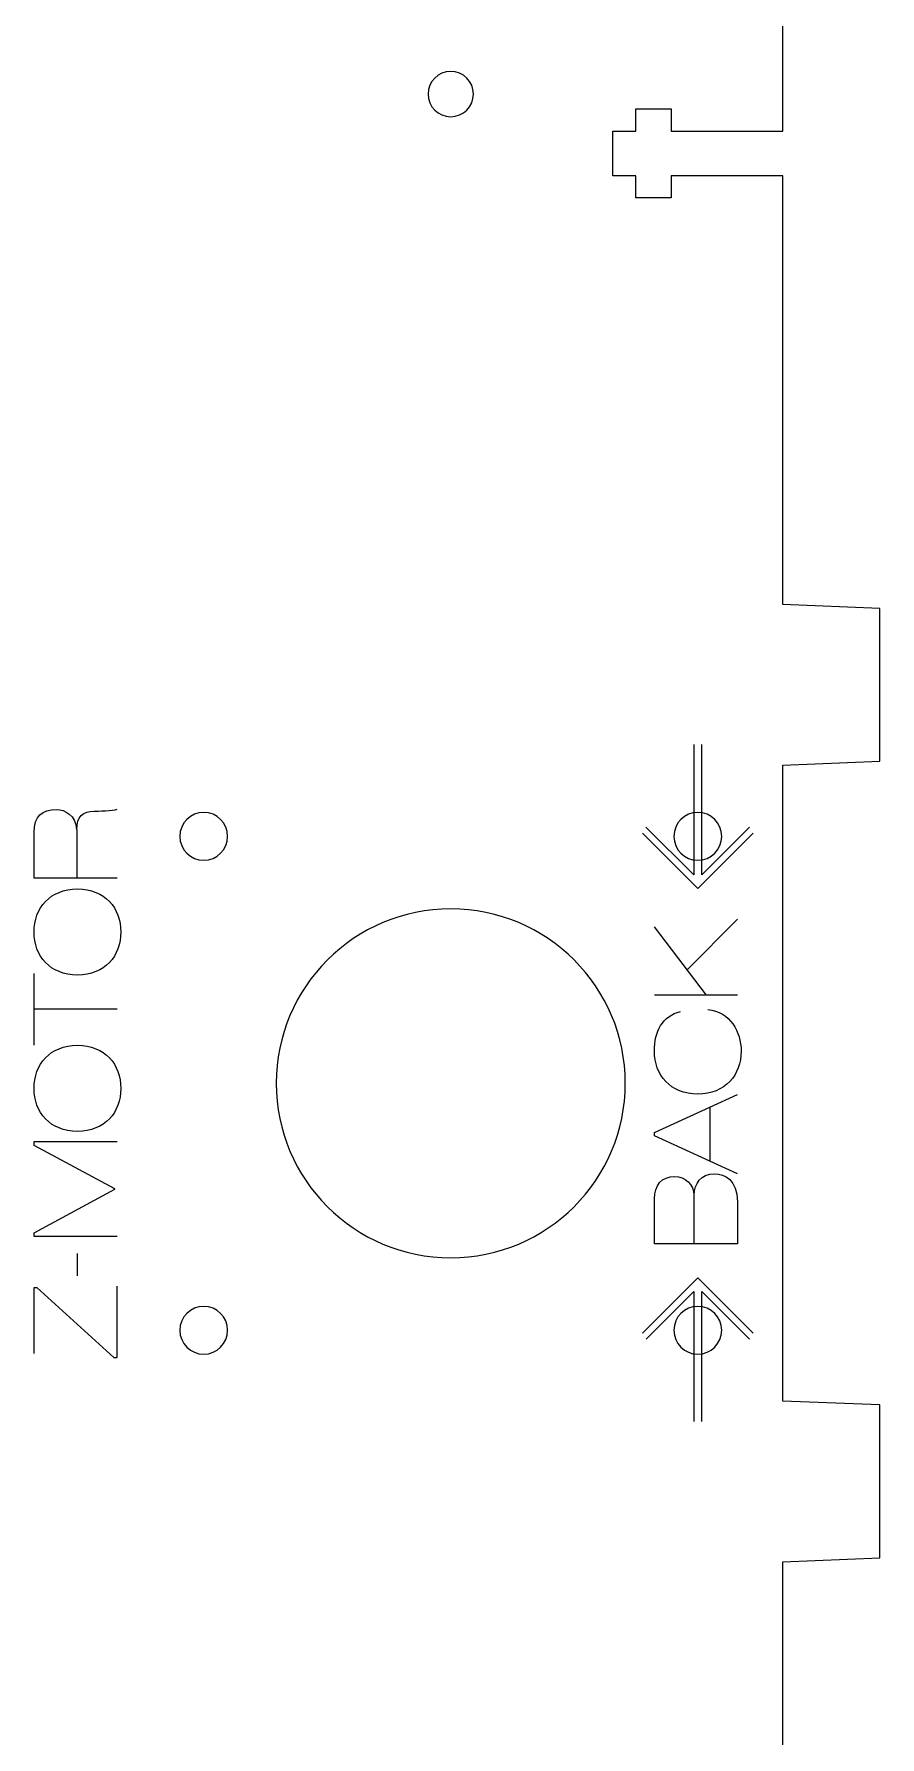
# Model space of a CAD drawing. Extents: x 16 to 1660, y 62 to 1240.
# Drawn here: x 544.5 to 586.9, y 859.4 to 944.9 of the extents above; entities that cross this region are included whole.
import ezdxf

# ---------------------------------------------------------------- set-up
doc = ezdxf.new("R2010")
doc.units = 0
doc.layers.get('0').update_dxf_attribs({"linetype": 'CONTINUOUS'})

msp = doc.modelspace()

# ---------------------------------------------------------------- linework, layer by layer
at = {"color": 7}
for points in [[(582.060191, 846.598369), (582.060191, 868.182724), (586.932193, 868.38282), (586.932193, 876.062933), (582.060191, 876.263029), (582.060191, 908.183209), (586.932193, 908.383304), (586.932193, 916.062571), (582.060191, 916.262667), (582.060191, 937.786062), (576.446227, 937.786062), (576.446227, 936.666487), (574.686289, 936.666487), (574.686289, 937.786062), (573.531718, 937.786062), (573.531718, 940.026624), (574.686289, 940.026624), (574.686289, 941.146482), (576.446227, 941.146482), (576.446227, 940.026624), (582.060191, 940.026624), (582.060191, 940.431331), (582.060473, 961.597716)], [(565.387913, 943.024671), (565.387913, 943.024671)], [(577.58838, 909.219529), (577.58838, 902.679876), (575.187798, 905.080458)], [(580.380404, 905.072273), (577.988571, 902.681287), (577.988571, 909.219811)], [(548.640847, 902.514211), (544.471013, 902.514211), (544.471013, 904.809242)], [(546.60292, 904.96644), (546.614209, 904.960796)], [(546.614209, 904.961078), (546.621547, 902.514211)], [(551.78706, 904.614509), (551.78706, 904.614509)], [(580.570058, 904.774529), (577.787911, 901.992382), (575.006047, 904.774529)], [(576.587338, 904.614509), (576.587338, 904.614509)], [(577.259309, 897.913424), (579.779553, 900.461044)], [(544.471013, 899.811933), (544.471013, 899.811933)], [(578.224509, 896.648222), (575.610002, 900.075811)], [(544.471013, 894.123462), (544.471013, 897.720949)], [(579.779553, 896.648222), (575.610284, 896.648222)], [(548.640847, 895.932224), (544.471013, 895.932224)], [(544.471013, 891.961922), (544.471013, 891.961922)], [(556.627453, 892.214793), (556.627453, 892.214793)], [(579.779553, 887.670169), (575.610284, 889.585611), (575.610284, 889.737447), (579.779553, 891.652607)], [(578.401462, 891.019018), (578.401462, 888.293316)], [(548.640847, 884.521698), (544.471013, 884.521698), (544.471013, 884.714456), (548.523724, 886.904218), (548.523724, 886.916071), (544.471013, 889.09398), (544.471013, 889.28702), (548.640847, 889.28702)], [(575.610002, 884.154527), (575.610002, 886.419924)], [(579.779553, 886.268371), (579.779553, 884.154527), (575.610002, 884.154527), (575.610002, 884.154527)], [(577.590073, 886.618891), (577.60108, 886.618891)], [(577.595436, 886.618891), (577.590638, 884.154527)], [(546.648922, 882.554327), (546.648922, 883.672209)], [(575.006047, 879.671709), (577.787911, 882.453573), (580.570058, 879.671709)], [(544.471013, 878.651193), (544.471013, 881.962224), (544.61156, 881.962224), (548.471231, 878.452791), (548.640847, 878.452791), (548.640847, 882.026853)], [(575.195982, 879.373964), (577.587251, 881.765516), (577.587251, 875.226427)], [(577.988007, 875.226709), (577.988007, 881.766362), (580.388024, 879.366344)], [(551.78706, 879.814513), (551.78706, 879.814513)], [(576.587338, 879.814513), (576.587338, 879.814513)]]:
    msp.add_lwpolyline(points, dxfattribs=at)
for points in [[(565.387913, 943.024671), (564.758276, 943.024671), (564.248018, 942.514131), (564.248018, 941.884776)], [(566.527809, 941.884776), (566.527809, 942.514413), (566.017833, 943.024671), (565.387913, 943.024671)], [(564.248018, 941.884776), (564.248018, 941.25542), (564.758276, 940.745162), (565.387913, 940.745162)], [(565.387913, 940.745162), (566.017833, 940.745162), (566.527809, 941.255138), (566.527809, 941.884776)], [(544.471013, 904.809242), (544.471013, 905.643773), (544.8681, 905.959298), (545.60978, 905.959298)], [(545.60978, 905.959298), (546.006867, 905.959298), (546.561998, 905.69034), (546.60292, 904.96644)], [(546.614209, 904.960796), (546.620418, 905.602287), (546.91788, 905.883098), (547.490227, 905.883098)], [(547.490227, 905.883098), (547.642062, 905.883098), (548.471513, 905.894669), (548.640847, 905.976513)], [(552.987633, 905.8148), (552.324976, 905.8148), (551.78706, 905.276884), (551.78706, 904.614509)], [(554.187642, 904.614509), (554.187642, 905.276884), (553.650291, 905.8148), (552.987633, 905.8148)], [(577.787347, 905.8148), (577.124407, 905.8148), (576.587338, 905.276884), (576.587338, 904.614509)], [(578.988202, 904.614509), (578.988202, 905.276884), (578.450569, 905.8148), (577.787347, 905.8148)], [(551.78706, 904.614509), (551.78706, 903.951851), (552.324976, 903.4145), (552.987633, 903.4145)], [(552.987633, 903.4145), (553.650291, 903.4145), (554.187642, 903.951851), (554.187642, 904.614509)], [(576.587338, 904.614509), (576.587338, 903.951851), (577.124407, 903.4145), (577.787347, 903.4145)], [(577.787347, 903.4145), (578.450569, 903.4145), (578.988202, 903.951851), (578.988202, 904.614509)], [(544.471013, 899.811933), (544.471013, 901.003193), (545.270831, 901.972627), (546.648922, 901.972627)], [(546.648922, 901.972627), (548.027013, 901.972627), (548.826831, 901.003193), (548.826831, 899.811933)], [(565.387913, 900.974689), (560.55006, 900.974689), (556.627453, 897.052929), (556.627453, 892.214793)], [(574.148091, 892.214793), (574.148091, 897.052647), (570.225767, 900.974689), (565.387913, 900.974689)], [(546.648922, 897.651522), (545.270831, 897.651522), (544.471013, 898.620673), (544.471013, 899.811933)], [(548.826831, 899.811933), (548.826831, 898.620673), (548.027013, 897.651522), (546.648922, 897.651522)], [(575.610002, 893.834467), (575.610002, 894.821116), (576.012451, 895.603718), (576.918102, 895.825827)], [(578.289984, 895.924604), (579.405609, 895.802402), (579.96582, 894.797973), (579.96582, 893.834467)], [(544.471013, 891.961922), (544.471013, 893.153747), (545.270831, 894.12318), (546.648922, 894.12318)], [(546.648922, 894.12318), (548.027013, 894.12318), (548.827113, 893.153464), (548.827113, 891.961922)], [(577.787911, 891.673773), (576.40982, 891.673773), (575.610002, 892.642642), (575.610002, 893.834467)], [(579.96582, 893.834467), (579.96582, 892.642642), (579.166002, 891.673773), (577.787911, 891.673773)], [(546.648922, 889.802076), (545.270831, 889.802076), (544.471013, 890.770944), (544.471013, 891.961922)], [(548.827113, 891.961922), (548.827113, 890.770944), (548.027013, 889.802076), (546.648922, 889.802076)], [(556.627453, 892.214793), (556.627453, 887.376658), (560.55006, 883.454898), (565.387913, 883.454898)], [(565.387913, 883.454898), (570.225767, 883.454898), (574.148091, 887.376658), (574.148091, 892.214793)], [(575.610002, 886.419924), (575.610002, 887.080324), (575.966167, 887.541193), (576.6435, 887.541193)], [(576.6435, 887.541193), (577.134284, 887.541193), (577.60108, 887.109676), (577.590073, 886.618891)], [(577.60108, 886.618891), (577.624787, 887.161887), (577.916322, 887.670169), (578.646149, 887.670169)], [(578.646149, 887.670169), (579.131289, 887.670169), (579.779553, 887.360289), (579.779553, 886.268371)], [(552.987633, 881.014804), (552.324976, 881.014804), (551.78706, 880.476889), (551.78706, 879.814513)], [(554.187642, 879.814513), (554.187642, 880.476889), (553.650291, 881.014804), (552.987633, 881.014804)], [(577.787347, 881.014804), (577.124407, 881.014804), (576.587338, 880.476889), (576.587338, 879.814513)], [(578.988202, 879.814513), (578.988202, 880.476889), (578.450569, 881.014804), (577.787347, 881.014804)], [(551.78706, 879.814513), (551.78706, 879.151573), (552.324976, 878.614504), (552.987633, 878.614504)], [(552.987633, 878.614504), (553.650291, 878.614504), (554.187642, 879.151573), (554.187642, 879.814513)], [(576.587338, 879.814513), (576.587338, 879.151573), (577.124407, 878.614504), (577.787347, 878.614504)], [(577.787347, 878.614504), (578.450569, 878.614504), (578.988202, 879.151573), (578.988202, 879.814513)]]:
    msp.add_open_spline(points, degree=3, dxfattribs=at)

doc.saveas('drawing.dxf')
